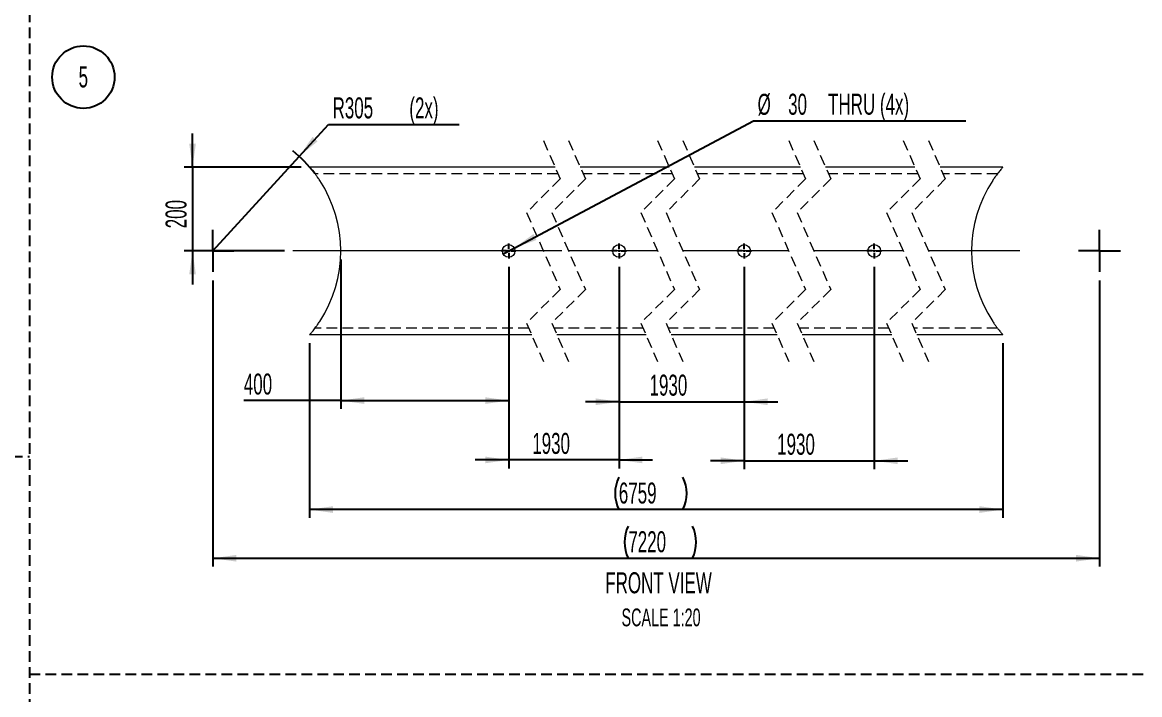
# Paper-space layout 'Sheet4' of a CAD drawing. Header units: millimetres. Extents: x 0 to 420, y 0 to 300.
# Drawn here: x 191.3 to 324.5, y 99.1 to 179.2 of the extents above; entities that cross this region are included whole.
import ezdxf

# ---------------------------------------------------------------- set-up
doc = ezdxf.new("R2010")
doc.units = ezdxf.units.MM
doc.linetypes.add('CENTERX2', pattern=[20.32, 12.7, -2.54, 2.54, -2.54])
doc.linetypes.add('HIDDEN', pattern=[1.905, 1.27, -0.635])
doc.layers.add('DASH', color=7, linetype='HIDDEN')
doc.layers.add('DIMS', color=7, linetype='Continuous')
doc.styles.add('SLDTEXTSTYLE0', font='TXT', dxfattribs={"width": 0.605})
doc.dimstyles.new('SLDDIMSTYLE16', dxfattribs={"dimtxt": 2.5, "dimasz": 2.8, "dimexe": 0, "dimexo": 0.0625, "dimtad": 0, "dimtih": 1, "dimtoh": 1, "dimdec": 0, "dimlfac": 20, "dimrnd": 1e-09, "dimzin": 12, "dimdsep": 46, "dimtxsty": 'SLDTEXTSTYLE0', "dimblk1": 'NONE', "dimsah": 1, "dimcen": 0, "dimadec": 0, "dimazin": 3, "dimtfac": 1, "dimtdec": 0, "dimtmove": 0, "dimatfit": 3, "dimldrblk": 'NONE', "dimfxl": 1, "dimfrac": 2, "dimtolj": 1, "dimtzin": 12, "dimarcsym": 0})
doc.dimstyles.new('SLDDIMSTYLE17', dxfattribs={"dimtxt": 2.5, "dimasz": 2.8, "dimexe": 0, "dimexo": 0.0625, "dimtad": 0, "dimtih": 1, "dimtoh": 1, "dimdec": 0, "dimlfac": 20, "dimrnd": 1e-09, "dimzin": 12, "dimdsep": 46, "dimtxsty": 'SLDTEXTSTYLE0', "dimsah": 1, "dimcen": 0, "dimadec": 0, "dimazin": 3, "dimtfac": 1, "dimtdec": 0, "dimtofl": 0, "dimtmove": 0, "dimatfit": 3, "dimfxl": 1, "dimfrac": 2, "dimtolj": 1, "dimtzin": 12, "dimarcsym": 0})
doc.dimstyles.new('SLDDIMSTYLE6', dxfattribs={"dimtxt": 2.5, "dimasz": 2.8, "dimexe": 0, "dimexo": 0.0625, "dimtad": 1, "dimdec": 0, "dimlfac": 20, "dimrnd": 1e-09, "dimzin": 12, "dimdsep": 46, "dimtxsty": 'SLDTEXTSTYLE0', "dimsah": 1, "dimcen": 0.09, "dimadec": 0, "dimazin": 3, "dimtfac": 1, "dimtdec": 0, "dimtofl": 0, "dimtmove": 0, "dimatfit": 3, "dimfxl": 1, "dimfrac": 2, "dimtolj": 1, "dimtzin": 12, "dimarcsym": 0})
doc.dimstyles.new('SLDDIMSTYLE7', dxfattribs={"dimtxt": 2.5, "dimasz": 2.8, "dimexe": 0, "dimexo": 0.0625, "dimtad": 1, "dimdec": 0, "dimlfac": 20, "dimrnd": 1e-09, "dimzin": 12, "dimdsep": 46, "dimtxsty": 'SLDTEXTSTYLE0', "dimsah": 1, "dimcen": 0.09, "dimadec": 0, "dimazin": 3, "dimtfac": 1, "dimtdec": 0, "dimtmove": 0, "dimatfit": 0, "dimfxl": 1, "dimfrac": 2, "dimtolj": 1, "dimtzin": 12, "dimarcsym": 0})

# ---------------------------------------------------------------- blocks, each defined once
blk = doc.blocks.new('_D_92')
at = {"layer": 'DIMS', "transparency": 16777216}
for p, q in [((229.27, 150.93), (229.27, 133.11)), ((249.27, 150.06), (249.27, 133.11)), ((229.27, 134.11), (217.7, 134.11)), ((229.27, 134.11), (249.27, 134.11))]:
    blk.add_line(p, q, dxfattribs=at)
for points in [[(229.27, 134.11), (232.07, 133.71), (232.07, 134.51)], [(249.27, 134.11), (246.47, 134.51), (246.47, 133.71)]]:
    blk.add_solid(points, dxfattribs=at)
at = {"layer": 'DIMS', "transparency": 16777216, "insert": (217.7, 137.33), "char_height": 2.5, "attachment_point": 1, "style": 'SLDTEXTSTYLE0'}
blk.add_mtext('400', dxfattribs=at)
blk = doc.blocks.new('_D_93')
at = {"layer": 'DIMS', "transparency": 16777216}
for p, q in [((249.27, 150.06), (249.27, 126.04)), ((262.42, 150.06), (262.42, 126.04)), ((249.27, 127.04), (245.27, 127.04)), ((262.42, 127.04), (249.27, 127.04)), ((262.42, 127.04), (266.42, 127.04))]:
    blk.add_line(p, q, dxfattribs=at)
for points in [[(249.27, 127.04), (246.47, 127.44), (246.47, 126.64)], [(262.42, 127.04), (265.22, 126.64), (265.22, 127.44)]]:
    blk.add_solid(points, dxfattribs=at)
at = {"layer": 'DIMS', "transparency": 16777216, "insert": (252.08, 130.26), "char_height": 2.5, "attachment_point": 1, "style": 'SLDTEXTSTYLE0'}
blk.add_mtext('1930', dxfattribs=at)
blk = doc.blocks.new('_D_94')
at = {"layer": 'DIMS', "transparency": 16777216}
for p, q in [((249.93, 152.28), (278.44, 167.43)), ((278.44, 167.43), (303.76, 167.43)), ((248.61, 151.58), (249.93, 152.28))]:
    blk.add_line(p, q, dxfattribs=at)
blk.add_solid([(249.93, 152.28), (252.59, 153.24), (252.22, 153.95)], dxfattribs=at)
at = {"layer": 'DIMS', "transparency": 16777216, "char_height": 2.5, "attachment_point": 1, "style": 'SLDTEXTSTYLE0'}
for s, insert in [('%%c', (278.94, 170.65)), ('30', (282.58, 170.66)), ('THRU (4x)', (287.34, 170.66))]:
    blk.add_mtext(s, dxfattribs=dict(at, insert=insert))
blk = doc.blocks.new('_None')
blk = doc.blocks.new('_D_95')
at = {"layer": 'DIMS', "transparency": 16777216}
for p, q in [((224.3, 163.19), (227.78, 167)), ((227.78, 167), (243.36, 167)), ((214.02, 151.93), (224.3, 163.19))]:
    blk.add_line(p, q, dxfattribs=at)
blk.add_arc((214.02, 151.93), 15.25, 37.175, 51.355, dxfattribs=at)
blk.add_solid([(224.3, 163.19), (226.49, 164.99), (225.9, 165.53)], dxfattribs=at)
at = {"layer": 'DIMS', "transparency": 16777216, "char_height": 2.5, "attachment_point": 1, "style": 'SLDTEXTSTYLE0'}
for s, insert in [('R305', (228.28, 170.22)), ('(2x)', (237.43, 170.22))]:
    blk.add_mtext(s, dxfattribs=dict(at, insert=insert))
blk = doc.blocks.new('_D_96')
at = {"layer": 'DIMS', "transparency": 16777216}
for p, q in [((214.02, 148.43), (214.02, 114.33)), ((319.69, 148.43), (319.69, 114.33)), ((214.02, 115.33), (319.69, 115.33))]:
    blk.add_line(p, q, dxfattribs=at)
for centre, start, end in [((267.36, 117.25), 153.4349, 206.5651), ((267.33, 117.25), 333.4349, 26.5651)]:
    blk.add_arc(centre, 4.29, start, end, dxfattribs=at)
for points in [[(214.02, 115.33), (216.82, 114.93), (216.82, 115.73)], [(319.69, 115.33), (316.89, 115.73), (316.89, 114.93)]]:
    blk.add_solid(points, dxfattribs=at)
at = {"layer": 'DIMS', "transparency": 16777216, "insert": (263.53, 118.55), "char_height": 2.5, "attachment_point": 1, "style": 'SLDTEXTSTYLE0'}
blk.add_mtext('7220', dxfattribs=at)
blk = doc.blocks.new('_D_97')
at = {"layer": 'DIMS', "transparency": 16777216}
for p, q in [((211.59, 161.93), (211.59, 165.93)), ((224.54, 161.93), (210.59, 161.93)), ((211.59, 161.93), (211.59, 151.93)), ((222.54, 151.93), (210.59, 151.93)), ((211.59, 151.93), (211.59, 147.93))]:
    blk.add_line(p, q, dxfattribs=at)
for points in [[(211.59, 161.93), (211.99, 164.73), (211.19, 164.73)], [(211.59, 151.93), (211.19, 149.13), (211.99, 149.13)]]:
    blk.add_solid(points, dxfattribs=at)
at = {"layer": 'DIMS', "transparency": 16777216, "insert": (208.37, 154.63), "char_height": 2.5, "attachment_point": 1, "rotation": 90, "style": 'SLDTEXTSTYLE0'}
blk.add_mtext('200', dxfattribs=at)
blk = doc.blocks.new('_D_98')
at = {"layer": 'DIMS', "transparency": 16777216}
for p, q in [((225.54, 140.93), (225.54, 120.13)), ((308.18, 140.93), (308.18, 120.13)), ((308.18, 121.13), (225.54, 121.13))]:
    blk.add_line(p, q, dxfattribs=at)
for centre, start, end in [((266.24, 123.05), 153.4349, 206.5651), ((266.21, 123.05), 333.4349, 26.5651)]:
    blk.add_arc(centre, 4.29, start, end, dxfattribs=at)
for points in [[(225.54, 121.13), (228.34, 120.73), (228.34, 121.53)], [(308.18, 121.13), (305.38, 121.53), (305.38, 120.73)]]:
    blk.add_solid(points, dxfattribs=at)
at = {"layer": 'DIMS', "transparency": 16777216, "insert": (262.4, 124.35), "char_height": 2.5, "attachment_point": 1, "style": 'SLDTEXTSTYLE0'}
blk.add_mtext('6759', dxfattribs=at)
blk = doc.blocks.new('_D_99')
at = {"layer": 'DIMS', "transparency": 16777216}
for p, q in [((262.42, 150.06), (262.42, 132.97)), ((277.34, 150.06), (277.34, 132.97)), ((262.42, 133.97), (258.42, 133.97)), ((262.42, 133.97), (277.34, 133.97)), ((277.34, 133.97), (281.34, 133.97))]:
    blk.add_line(p, q, dxfattribs=at)
for points in [[(262.42, 133.97), (259.62, 134.37), (259.62, 133.57)], [(277.34, 133.97), (280.14, 133.57), (280.14, 134.37)]]:
    blk.add_solid(points, dxfattribs=at)
at = {"layer": 'DIMS', "transparency": 16777216, "insert": (266.06, 137.2), "char_height": 2.5, "attachment_point": 1, "style": 'SLDTEXTSTYLE0'}
blk.add_mtext('1930', dxfattribs=at)
blk = doc.blocks.new('_D_100')
at = {"layer": 'DIMS', "transparency": 16777216}
for p, q in [((277.34, 150.06), (277.34, 125.94)), ((292.84, 150.06), (292.84, 125.94)), ((277.34, 126.94), (273.34, 126.94)), ((277.34, 126.94), (292.84, 126.94)), ((292.84, 126.94), (296.84, 126.94))]:
    blk.add_line(p, q, dxfattribs=at)
for points in [[(277.34, 126.94), (274.54, 127.34), (274.54, 126.54)], [(292.84, 126.94), (295.64, 126.54), (295.64, 127.34)]]:
    blk.add_solid(points, dxfattribs=at)
at = {"layer": 'DIMS', "transparency": 16777216, "insert": (281.27, 130.16), "char_height": 2.5, "attachment_point": 1, "style": 'SLDTEXTSTYLE0'}
blk.add_mtext('1930', dxfattribs=at)
blk = doc.blocks.new('SW_NOTE_0_289')
at = {"layer": 'DIMS', "color": 0}
blk.add_circle((0.95, 1.94), 3.72, dxfattribs=at)
at = {"layer": 'DIMS', "color": 0, "insert": (0.94, 3.22), "char_height": 2.5, "attachment_point": 2, "style": 'SLDTEXTSTYLE0'}
blk.add_mtext('5', dxfattribs=at)
blk = doc.blocks.new('SW_CENTERMARKSYMBOL_30')
at = {"layer": 'DIMS', "color": 0}
for p, q in [((-0.25, 0), (-0.88, 0)), ((0, 0), (-0.12, 0)), ((0, 0.25), (0, 0.88)), ((0, 0), (0, 0.12)), ((0, 0), (0, -0.12)), ((0, 0), (0.12, 0)), ((0.25, 0), (0.88, 0)), ((0, -0.25), (0, -0.88))]:
    blk.add_line(p, q, dxfattribs=at)
blk = doc.blocks.new('SW_CENTERMARKSYMBOL_31')
at = {"layer": 'DIMS', "color": 0}
for p, q in [((-0.25, 0), (-0.88, 0)), ((0, 0), (-0.12, 0)), ((0, 0.25), (0, 0.88)), ((0, 0), (0, 0.12)), ((0, 0), (0, -0.12)), ((0, 0), (0.12, 0)), ((0.25, 0), (0.88, 0)), ((0, -0.25), (0, -0.88))]:
    blk.add_line(p, q, dxfattribs=at)
blk = doc.blocks.new('SW_CENTERMARKSYMBOL_32')
at = {"layer": 'DIMS', "color": 0}
for p, q in [((-0.25, 0), (-0.88, 0)), ((0, 0), (-0.13, 0)), ((0, 0.25), (0, 0.87)), ((0, 0), (0, 0.12)), ((0, 0), (0, -0.13)), ((0, 0), (0.12, 0)), ((0.25, 0), (0.87, 0)), ((0, -0.25), (0, -0.88))]:
    blk.add_line(p, q, dxfattribs=at)
blk = doc.blocks.new('SW_CENTERMARKSYMBOL_33')
at = {"layer": 'DIMS', "color": 0}
for p, q in [((-0.25, 0), (-0.88, 0)), ((0, 0), (-0.13, 0)), ((0, 0.25), (0, 0.87)), ((0, 0), (0, 0.12)), ((0, 0), (0, -0.13)), ((0, 0), (0.12, 0)), ((0.25, 0), (0.87, 0)), ((0, -0.25), (0, -0.88))]:
    blk.add_line(p, q, dxfattribs=at)
blk = doc.blocks.new('SW_CENTERMARKSYMBOL_34')
at = {"layer": 'DIMS', "color": 0}
for q in [(0, 2.5), (-2.5, 0), (0, -2.5), (2.5, 0)]:
    blk.add_line((0, 0), q, dxfattribs=at)
blk = doc.blocks.new('SW_CENTERMARKSYMBOL_35')
at = {"layer": 'DIMS', "color": 0}
for q in [(0, 2.5), (-2.5, 0), (0, -2.5), (2.5, 0)]:
    blk.add_line((0, 0), q, dxfattribs=at)

psp = doc.layouts.new('Sheet4')

# ---------------------------------------------------------------- linework, layer by layer
at = {"color": 7, "linetype": 'HIDDEN', "lineweight": 18}
for p, q in [((253.4076375, 165.1067384), (255.4076375, 160.5192384)), ((256.4076375, 165.1067384), (258.4076375, 160.5192384)), ((267.0235159, 165.1067384), (269.0235159, 160.5192384)), ((270.0235159, 165.1067384), (272.0235159, 160.5192384)), ((282.6500386, 165.1067384), (284.6500386, 160.5192384)), ((285.6500386, 165.1067384), (287.6500386, 160.5192384)), ((296.3060201, 165.1067384), (298.3060201, 160.5192384)), ((299.3060201, 165.1067384), (301.3060201, 160.5192384)), ((255.1406089, 161.1317384), (226.1838142, 161.1317384)), ((255.4076375, 160.5192384), (251.4076375, 156.5192384)), ((258.4076375, 160.5192384), (254.4076375, 156.5192384)), ((268.7564858, 161.1317384), (258.1406095, 161.1317384)), ((269.0235159, 160.5192384), (265.0235159, 156.5192384)), ((272.0235159, 160.5192384), (268.0235159, 156.5192384)), ((284.3830067, 161.1317384), (271.7564869, 161.1317384)), ((284.6500386, 160.5192384), (280.6500386, 156.5192384)), ((287.6500386, 160.5192384), (283.6500386, 156.5192384)), ((298.038994, 161.1317384), (287.3830067, 161.1317384)), ((298.3060201, 160.5192384), (294.3060201, 156.5192384)), ((301.3060201, 160.5192384), (297.3060201, 156.5192384)), ((307.5276593, 161.1317384), (301.0389904, 161.1317384)), ((251.4076375, 156.5192384), (255.4076375, 147.3442384)), ((254.4076375, 156.5192384), (258.4076375, 147.3442384)), ((265.0235159, 156.5192384), (269.0235159, 147.3442384)), ((268.0235159, 156.5192384), (272.0235159, 147.3442384)), ((280.6500386, 156.5192384), (284.6500386, 147.3442384)), ((283.6500386, 156.5192384), (287.6500386, 147.3442384)), ((294.3060201, 156.5192384), (298.3060201, 147.3442384)), ((297.3060201, 156.5192384), (301.3060201, 147.3442384)), ((255.4076375, 147.3442384), (251.4076375, 143.3442384)), ((258.4076375, 147.3442384), (254.4076375, 143.3442384)), ((269.0235159, 147.3442384), (265.0235159, 143.3442384)), ((272.0235159, 147.3442384), (268.0235159, 143.3442384)), ((284.6500386, 147.3442384), (280.6500386, 143.3442384)), ((287.6500386, 147.3442384), (283.6500386, 143.3442384)), ((298.3060201, 147.3442384), (294.3060201, 143.3442384)), ((301.3060201, 147.3442384), (297.3060201, 143.3442384)), ((251.6746703, 142.7317383), (226.1838142, 142.7317383)), ((251.4076375, 143.3442384), (253.4076375, 138.7567384)), ((254.4076375, 143.3442384), (256.4076375, 138.7567384)), ((265.2905472, 142.7317383), (254.6746649, 142.7317383)), ((265.0235159, 143.3442384), (267.0235159, 138.7567384)), ((268.0235159, 143.3442384), (270.0235159, 138.7567384)), ((280.9170681, 142.7317383), (268.2905453, 142.7317383)), ((280.6500386, 143.3442384), (282.6500386, 138.7567384)), ((283.6500386, 143.3442384), (285.6500386, 138.7567384)), ((294.5730554, 142.7317383), (283.9170681, 142.7317383)), ((294.3060201, 143.3442384), (296.3060201, 138.7567384)), ((297.3060201, 143.3442384), (299.3060201, 138.7567384)), ((307.5276593, 142.7317383), (297.5730518, 142.7317383))]:
    psp.add_line(p, q, dxfattribs=at)
at = {"color": 7, "linetype": 'Continuous', "lineweight": 18}
for p, q in [((254.7918383, 161.9317385), (225.5350534, 161.9317385)), ((268.4077122, 161.9317385), (257.7918329, 161.9317385)), ((284.0342361, 161.9317385), (271.4077133, 161.9317385)), ((297.6902114, 161.9317385), (287.0342361, 161.9317385)), ((308.1764201, 161.9317385), (300.6902198, 161.9317385)), ((252.023441, 141.9317382), (225.5350534, 141.9317382)), ((265.6393208, 141.9317382), (255.0234415, 141.9317382)), ((281.2658447, 141.9317382), (268.6393189, 141.9317382)), ((294.921826, 141.9317382), (284.2658387, 141.9317382)), ((308.1764201, 141.9317382), (297.9218224, 141.9317382))]:
    psp.add_line(p, q, dxfattribs=at)
for centre, radius in [((249.2714675, 151.9317407), 0.7500008), ((262.4243365, 151.9317382), 0.7499994), ((277.3354467, 151.9317382), 0.7499994), ((292.8405717, 151.9317407), 0.7500008)]:
    psp.add_circle(centre, radius, dxfattribs=at)
for centre, start, end in [((214.0214667, 151.9317384), 326.576734495, 33.423265505), ((319.6900068, 151.9317384), 146.576734495, 213.423265505)]:
    psp.add_arc(centre, 15.2499992, start, end, dxfattribs=at)
for points, knots in [([(226.7494861, 160.3317383), (226.7080143, 160.3939986), (226.6250622, 160.5185324), (226.4703324, 160.7417171), (226.3201337, 160.9501496), (226.1763943, 161.1420826), (226.0528968, 161.3031252), (225.9169984, 161.4752464), (225.7842172, 161.6380309), (225.6794504, 161.7633004), (225.6078417, 161.8474396), (225.5617948, 161.9009115), (225.5406702, 161.9252635), (225.5350534, 161.9317385)], [0, 0, 0, 0, 0.1116447693, 0.2233128397, 0.4052902686, 0.4950326195, 0.5811783633, 0.7081670576, 0.8223143757, 0.8946846634, 0.9518870562, 0.9872072023, 1, 1, 1, 1]), ([(308.1764201, 161.9317385), (308.1727758, 161.9275351), (308.1583534, 161.9109003), (308.1262112, 161.8737173), (308.0731298, 161.8116992), (308.0005711, 161.725879), (307.8946968, 161.5984578), (307.7554436, 161.4265535), (307.5864206, 161.2104174), (307.4050837, 160.9692152), (307.2390805, 160.7386056), (307.0900713, 160.5239643), (307.0049629, 160.3962352), (306.9619874, 160.3317383)], [0, 0, 0, 0, 0.0083028746, 0.0328582858, 0.0733530466, 0.1301343371, 0.20058178, 0.3205984438, 0.4602929964, 0.6100536502, 0.7709342279, 0.8843329457, 1, 1, 1, 1]), ([(225.5350534, 141.9317382), (225.5386977, 141.9359417), (225.553323, 141.9528107), (225.5854668, 141.9899922), (225.6388273, 142.0523485), (225.7111855, 142.1379324), (225.8178335, 142.2662918), (225.9567493, 142.4379051), (226.1264795, 142.6548805), (226.3069993, 142.8951763), (226.4732547, 143.1260767), (226.6216075, 143.3398381), (226.7067211, 143.4675634), (226.7494861, 143.5317385)], [0, 0, 0, 0, 0.0083028787, 0.0333208007, 0.0733530881, 0.1307886562, 0.2005818934, 0.3224132778, 0.4602930371, 0.6116914289, 0.7709341711, 0.8849068284, 1, 1, 1, 1]), ([(306.9619874, 143.5317385), (307.0034592, 143.4694781), (307.0864113, 143.3449444), (307.2411411, 143.1217596), (307.3913398, 142.9133272), (307.5350792, 142.7213942), (307.6585767, 142.5603515), (307.7944751, 142.3882303), (307.9272563, 142.2254458), (308.0320231, 142.1001763), (308.1036318, 142.0160372), (308.1496787, 141.9625652), (308.1708033, 141.9382132), (308.1764201, 141.9317382)], [0, 0, 0, 0, 0.1116447693, 0.2233128397, 0.4052902686, 0.4950326195, 0.5811783633, 0.7081670576, 0.8223143757, 0.8946846634, 0.9518870562, 0.9872072023, 1, 1, 1, 1])]:
    psp.add_open_spline(points, degree=3, knots=knots, dxfattribs=at)
at = {"layer": 'DASH'}
for p, q in [((192.1761565, 287.1333981), (192.1761565, 39.8669787)), ((20.521611, 127.460641), (192.1761565, 127.460641)), ((192.1761565, 101.5139232), (410.1306236, 101.5139232))]:
    psp.add_line(p, q, dxfattribs=at)
at = {"layer": 'DIMS', "linetype": 'CENTERX2', "lineweight": 18, "ltscale": 10}
for p, q in [((255.5894438, 151.9317384), (223.5350434, 151.9317384)), ((267.0235165, 151.9317384), (256.4076402, 151.9317384)), ((282.6500374, 151.9317384), (270.0235146, 151.9317384)), ((296.3060247, 151.9317384), (285.6500374, 151.9317384)), ((310.1764301, 151.9317384), (299.3060211, 151.9317384))]:
    psp.add_line(p, q, dxfattribs=at)

# ---------------------------------------------------------------- block references
at = {"layer": 'DIMS'}
for name, p in [('SW_NOTE_0_289', (197.6332596, 170.6966893)), ('SW_CENTERMARKSYMBOL_34', (214.0214745, 151.9317384)), ('SW_CENTERMARKSYMBOL_35', (319.689999, 151.9317384)), ('SW_CENTERMARKSYMBOL_33', (249.2714707, 151.9317384)), ('SW_CENTERMARKSYMBOL_31', (262.4243357, 151.9317384)), ('SW_CENTERMARKSYMBOL_30', (277.3354459, 151.9317384)), ('SW_CENTERMARKSYMBOL_32', (292.8405749, 151.9317384))]:
    psp.add_blockref(name, p, dxfattribs=at)

# ---------------------------------------------------------------- texts
at = {"layer": 'DIMS', "attachment_point": 2, "style": 'SLDTEXTSTYLE0'}
for s, insert, char_height in [('FRONT VIEW', (267.1304372, 113.6600645), 2.5), ('SCALE 1:20', (267.4325195, 109.3436997), 2.11666667)]:
    psp.add_mtext(s, dxfattribs=dict(at, insert=insert, char_height=char_height))

# ---------------------------------------------------------------- dimensions: what is measured, and where the dimension line sits
at = {"layer": 'DIMS'}
dim = psp.add_diameter_dim_2p(p1=(248.6091789, 151.5797846), p2=(249.9337596, 152.2836922), text='<> THRU (4x)', dimstyle='SLDDIMSTYLE16', dxfattribs=at)
dim.commit()
dim.dimension.update_dxf_attribs({"geometry": '_D_94', "text_midpoint": (291.3473815, 169.3523951), "dimtype": 163})
dim = psp.add_radius_dim(center=(214.0214692, 151.9317384), mpoint=(224.3039366, 163.1937704), text='<> (2x)', dimstyle='SLDDIMSTYLE17', dxfattribs=at)
dim.commit()
dim.dimension.update_dxf_attribs({"geometry": '_D_95', "text_midpoint": (235.8185216, 168.9197435), "dimtype": 164})
dim = psp.add_linear_dim(base=(211.5900929, 151.9317384), p1=(225.5350482, 161.9317384), p2=(223.5350482, 151.9317384), angle=90, dimstyle='SLDDIMSTYLE7', dxfattribs=at)
dim.commit()
dim.dimension.update_dxf_attribs({"geometry": '_D_97', "text_midpoint": (211.5900929, 157.4911427), "dimtype": 160})
dim = psp.add_linear_dim(base=(249.2714692, 134.1110434), p1=(229.2714692, 151.9317384), p2=(249.2714692, 151.0567384), dimstyle='SLDDIMSTYLE6', dxfattribs=at)
dim.commit()
dim.dimension.update_dxf_attribs({"geometry": '_D_92', "text_midpoint": (220.561579, 134.1110434), "dimtype": 160})
for base, p1, p2, text, dimstyle, picture, middle in [((249.2714692, 127.0360434), (262.4243369, 151.0567384), (249.2714692, 151.0567384), '1930', 'SLDDIMSTYLE7', '_D_93', (255.8965594, 127.0360434)), ((277.3354467, 133.9735317), (262.4243369, 151.0567384), (277.3354467, 151.0567384), '1930', 'SLDDIMSTYLE7', '_D_99', (269.8798918, 133.9735317)), ((292.8405753, 126.9387702), (277.3354467, 151.0567384), (292.8405753, 151.0567384), '1930', 'SLDDIMSTYLE7', '_D_100', (285.088011, 126.9387702)), ((319.6900042, 115.3310248), (214.0214692, 149.4317384), (319.6900042, 149.4317384), '(7220)', 'SLDDIMSTYLE6', '_D_96', (267.346038, 115.3310248)), ((225.5350482, 121.128085), (308.1764253, 141.9317384), (225.5350482, 141.9317384), '(6759)', 'SLDDIMSTYLE6', '_D_98', (266.2240621, 121.128085))]:
    dim = psp.add_linear_dim(base=base, p1=p1, p2=p2, text=text, dimstyle=dimstyle, dxfattribs=at)
    dim.commit()
    dim.dimension.update_dxf_attribs({"geometry": picture, "text_midpoint": middle, "dimtype": 160})

doc.saveas('drawing.dxf')
